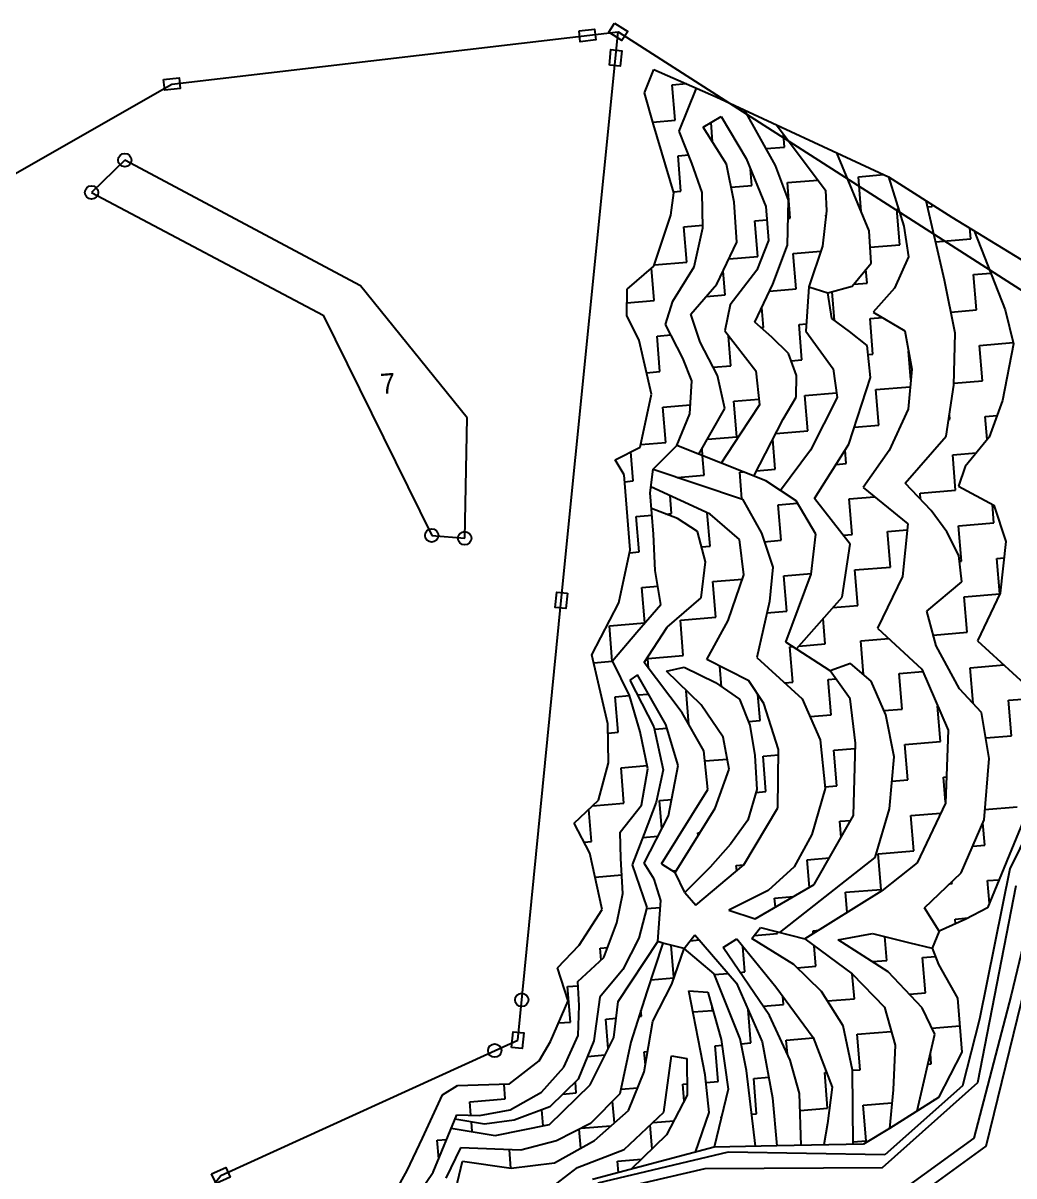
# Model space of a CAD drawing. Header units: metres. Extents: x 307122 to 311809, y 1926082 to 1930533.
# Drawn here: x 310078 to 310529, y 1930008 to 1930533 of the extents above; entities that cross this region are included whole.
import ezdxf

# ---------------------------------------------------------------- set-up
doc = ezdxf.new("R2010")
doc.units = ezdxf.units.M
for name, color, linetype in [('LINE_WATER', 4, 'Continuous'), ('OFF', 1, 'Continuous'), ('POLY_HATCH', 12, 'Continuous'), ('POLY_PARCEL', 6, 'Continuous'), ('POLY_WATER', 4, 'Continuous'), ('TEXT_PARCEL', 7, 'Continuous'), ('V_BOUND_LINE', 7, 'Continuous')]:
    doc.layers.add(name, color=color, linetype=linetype)
doc.styles.add('TEXT_MAP', font='')
doc.styles.get('TEXT_MAP').set_extended_font_data('Kruti Dev 050')

msp = doc.modelspace()

# ---------------------------------------------------------------- linework, layer by layer
for points in [[(310347.37, 1930532.77), (310353.35, 1930528.94), (310350.7, 1930524.8), (310344.72, 1930528.63)], [(310331.23, 1930529.17), (310338.28, 1930530), (310338.85, 1930525.12), (310331.8, 1930524.3)], [(310345.05, 1930513.63), (310345.76, 1930520.69), (310350.64, 1930520.2), (310349.94, 1930513.14)], [(310142.31, 1930507.08), (310149.36, 1930507.9), (310149.93, 1930503.03), (310142.88, 1930502.2)], [(310325.95, 1930273.53), (310325.25, 1930266.47), (310320.36, 1930266.95), (310321.06, 1930274.02)], [(310300.55, 1930066.95), (310301.25, 1930074.01), (310306.13, 1930073.53), (310305.43, 1930066.47)], [(310164.19, 1930009.45), (310170.64, 1930012.39), (310172.68, 1930007.93), (310166.22, 1930004.98)]]:
    msp.add_lwpolyline(points, close=True)
for centre in [(310124.7, 1930470.45), (310109.6, 1930455.74), (310264.24, 1930299.76), (310279.24, 1930298.51), (310305.16, 1930088.56), (310292.88, 1930065.47)]:
    msp.add_circle(centre, 3.04)
at = {"layer": 'LINE_WATER'}
for p, q in [((310542.22, 1930151.48), (310527.63, 1930090.73)), ((310512.49, 1930050.96), (310529.97, 1930140.55)), ((310527.63, 1930090.73), (310510.76, 1930025.71)), ((310469.2, 1930012.38), (310512.49, 1930050.96)), ((310510.76, 1930025.71), (310477.68, 1930001.69)), ((310346.19, 1930001.99), (310388.61, 1930011.9)), ((310388.61, 1930011.9), (310469.2, 1930012.38))]:
    msp.add_line(p, q, dxfattribs=at)
at = {"layer": 'OFF'}
msp.add_line((310349.04, 1930528.78), (310593.32, 1930372.12), dxfattribs=at)
at = {"layer": 'POLY_HATCH'}
for p, q in [((310360.98, 1930500.99), (310365.28, 1930511.68)), ((310365.28, 1930511.68), (310393.62, 1930499.24)), ((310365.12, 1930486.57), (310360.98, 1930500.99)), ((310376.77, 1930483.56), (310384.71, 1930503.15)), ((310393.62, 1930499.24), (310471.94, 1930462.86)), ((310420.54, 1930467.98), (310406.42, 1930493.3)), ((310374.31, 1930455.59), (310365.12, 1930486.57)), ((310387.74, 1930485.38), (310395.8, 1930490.27)), ((310398.28, 1930468.62), (310387.74, 1930485.38)), ((310395.8, 1930490.27), (310407.24, 1930471.12)), ((310420.78, 1930486.63), (310443.32, 1930456.81)), ((310382.57, 1930469.12), (310376.77, 1930483.56)), ((310407.24, 1930471.12), (310416.09, 1930449.29)), ((310463.16, 1930438.35), (310448.5, 1930473.75)), ((310387.23, 1930455.65), (310382.57, 1930469.12)), ((310401.82, 1930451.29), (310398.28, 1930468.62)), ((310426.42, 1930452.25), (310420.54, 1930467.98)), ((310471.94, 1930462.86), (310478.92, 1930440.43)), ((310471.94, 1930462.86), (310500.77, 1930444.56)), ((310372.9, 1930445.36), (310374.31, 1930455.59)), ((310387.47, 1930439.68), (310387.23, 1930455.65)), ((310443.32, 1930456.81), (310443.74, 1930447.33)), ((310402.96, 1930433.06), (310401.82, 1930451.29)), ((310416.09, 1930449.29), (310417.35, 1930433.89)), ((310425.98, 1930431.78), (310426.42, 1930452.25)), ((310497.33, 1930415.8), (310489.1, 1930451.97)), ((310365.3, 1930422.2), (310372.9, 1930445.36)), ((310443.74, 1930447.33), (310441.88, 1930431.32)), ((310500.77, 1930444.56), (310541.2, 1930419.84)), ((310383.6, 1930421.96), (310387.47, 1930439.68)), ((310464.02, 1930423.62), (310463.16, 1930438.35)), ((310478.92, 1930440.43), (310480.95, 1930426.47)), ((310510.95, 1930438.34), (310525, 1930402.3)), ((310393.95, 1930414), (310402.96, 1930433.06)), ((310417.35, 1930433.89), (310412.11, 1930420.42)), ((310419.34, 1930413.96), (310425.98, 1930431.78)), ((310441.88, 1930431.32), (310435.64, 1930412.84)), ((310455.37, 1930413.04), (310464.02, 1930423.62)), ((310480.95, 1930426.47), (310474.61, 1930412.27)), ((310353.1, 1930411.71), (310365.3, 1930422.2)), ((310373.87, 1930406.25), (310383.6, 1930421.96)), ((310412.11, 1930420.42), (310400.01, 1930404.63)), ((310382.03, 1930400.33), (310393.95, 1930414)), ((310411.23, 1930396.74), (310419.34, 1930413.96)), ((310435.64, 1930412.84), (310434.27, 1930392.63)), ((310435.64, 1930412.84), (310444.34, 1930410.02)), ((310444.34, 1930410.02), (310455.37, 1930413.04)), ((310474.61, 1930412.27), (310464.91, 1930401.32)), ((310502.21, 1930391.72), (310497.33, 1930415.8)), ((310352.89, 1930399.83), (310353.1, 1930411.71)), ((310446.15, 1930398.46), (310444.34, 1930410.02)), ((310370.48, 1930395.67), (310373.87, 1930406.25)), ((310400.01, 1930404.63), (310397.45, 1930392.79)), ((310525, 1930402.3), (310528.76, 1930386.84)), ((310358.57, 1930388.44), (310352.89, 1930399.83)), ((310386.24, 1930387.64), (310382.03, 1930400.33)), ((310418.84, 1930389.96), (310411.23, 1930396.74)), ((310454.15, 1930392.49), (310446.15, 1930398.46)), ((310464.91, 1930401.32), (310479.3, 1930392.79)), ((310378.48, 1930380.34), (310370.48, 1930395.67)), ((310397.45, 1930392.79), (310411.64, 1930374.57)), ((310434.27, 1930392.63), (310446.71, 1930375.55)), ((310462.18, 1930386.09), (310454.15, 1930392.49)), ((310479.3, 1930392.79), (310482.49, 1930375.39)), ((310501.66, 1930368.02), (310502.21, 1930391.72)), ((310364.14, 1930363.99), (310358.57, 1930388.44)), ((310394.19, 1930372.43), (310386.24, 1930387.64)), ((310426.5, 1930382.48), (310418.84, 1930389.96)), ((310463.81, 1930371.65), (310462.18, 1930386.09)), ((310528.76, 1930386.84), (310523.81, 1930361.13)), ((310430.13, 1930372.56), (310426.5, 1930382.48)), ((310382.53, 1930370.02), (310378.48, 1930380.34)), ((310446.71, 1930375.55), (310448.66, 1930362.46)), ((310482.49, 1930375.39), (310480.89, 1930357.16)), ((310381.63, 1930355.02), (310382.53, 1930370.02)), ((310397.52, 1930357.55), (310394.19, 1930372.43)), ((310411.64, 1930374.57), (310413.25, 1930359.2)), ((310429.89, 1930362.67), (310430.13, 1930372.56)), ((310453.94, 1930341.27), (310463.81, 1930371.65)), ((310498.16, 1930344.91), (310501.66, 1930368.02)), ((310359, 1930339.84), (310364.14, 1930363.99)), ((310424.01, 1930352.68), (310429.89, 1930362.67)), ((310448.66, 1930362.46), (310436.5, 1930338.51)), ((310523.81, 1930361.13), (310517.71, 1930344.44)), ((310375.7, 1930340.69), (310381.63, 1930355.02)), ((310385.75, 1930336.67), (310397.52, 1930357.55)), ((310413.25, 1930359.2), (310404.48, 1930345.79)), ((310480.89, 1930357.16), (310472.28, 1930338.36)), ((310410.7, 1930326.7), (310424.01, 1930352.68)), ((310404.48, 1930345.79), (310395.81, 1930332.65)), ((310479.58, 1930323.47), (310498.16, 1930344.91)), ((310517.71, 1930344.44), (310506.77, 1930331.1)), ((310347.59, 1930334.16), (310359, 1930339.84)), ((310364.86, 1930329.85), (310375.7, 1930340.69)), ((310416.09, 1930324.54), (310375.7, 1930340.69)), ((310436.5, 1930338.51), (310422.75, 1930320.15)), ((310438.3, 1930316.59), (310453.94, 1930341.27)), ((310351.71, 1930327.38), (310347.59, 1930334.16)), ((310472.28, 1930338.36), (310460.42, 1930321.49)), ((310363.61, 1930319.09), (310364.86, 1930329.85)), ((310364.86, 1930329.85), (310405.49, 1930316.27)), ((310506.77, 1930331.1), (310503.76, 1930322.14)), ((310354.51, 1930293.21), (310351.71, 1930327.38)), ((310429.88, 1930315.45), (310416.09, 1930324.54)), ((310491.38, 1930311.16), (310479.58, 1930323.47)), ((310365.14, 1930300.39), (310363.61, 1930319.09)), ((310390.89, 1930309.43), (310363.94, 1930321.92)), ((310460.42, 1930321.49), (310480.75, 1930305.06)), ((310503.76, 1930322.14), (310519.83, 1930313.49)), ((310405.49, 1930316.27), (310414.17, 1930300.77)), ((310438.88, 1930300.33), (310429.88, 1930315.45)), ((310454.57, 1930295.85), (310438.3, 1930316.59)), ((310519.83, 1930313.49), (310525.34, 1930296.93)), ((310376.06, 1930307.42), (310364.19, 1930311.98)), ((310385.03, 1930301.52), (310376.06, 1930307.42)), ((310404.18, 1930297.84), (310390.89, 1930309.43)), ((310498.41, 1930301.36), (310491.38, 1930311.16)), ((310480.75, 1930305.06), (310478.31, 1930281.02)), ((310365.8, 1930283.75), (310365.14, 1930300.39)), ((310388.74, 1930287.81), (310385.03, 1930301.52)), ((310406.21, 1930281.79), (310404.18, 1930297.84)), ((310414.17, 1930300.77), (310419.31, 1930285.34)), ((310436.84, 1930282.19), (310438.88, 1930300.33)), ((310503.86, 1930290.61), (310498.41, 1930301.36)), ((310525.34, 1930296.93), (310522.7, 1930273.48)), ((310349.37, 1930269.07), (310354.51, 1930293.21)), ((310450.81, 1930271.7), (310454.57, 1930295.85)), ((310386.76, 1930271.42), (310388.74, 1930287.81)), ((310505.25, 1930278.69), (310503.86, 1930290.61)), ((310368.48, 1930268.35), (310365.8, 1930283.75)), ((310399.09, 1930261.12), (310406.21, 1930281.79)), ((310419.31, 1930285.34), (310417.77, 1930269.7)), ((310425.28, 1930251.29), (310436.84, 1930282.19)), ((310478.31, 1930281.02), (310466.98, 1930257.58)), ((310489.33, 1930265.35), (310505.25, 1930278.69)), ((310371.26, 1930257.98), (310386.76, 1930271.42)), ((310430.03, 1930248.18), (310450.81, 1930271.7)), ((310522.7, 1930273.48), (310512.43, 1930251.89)), ((310337.06, 1930245.52), (310349.37, 1930269.07)), ((310357.44, 1930255.72), (310368.48, 1930268.35)), ((310417.77, 1930269.7), (310412.11, 1930244.22)), ((310493.53, 1930249.51), (310489.33, 1930265.35)), ((310389.26, 1930243.4), (310399.09, 1930261.12)), ((310346.42, 1930242.74), (310357.44, 1930255.72)), ((310360.77, 1930242), (310371.26, 1930257.98)), ((310466.98, 1930257.58), (310487.06, 1930238.92)), ((310445.39, 1930238.14), (310425.28, 1930251.29)), ((310504.26, 1930230.06), (310493.53, 1930249.51)), ((310512.43, 1930251.89), (310533.54, 1930232.46)), ((310344.38, 1930214.1), (310337.06, 1930245.52)), ((310412.11, 1930244.22), (310432.68, 1930225.47)), ((310354.11, 1930227.03), (310346.42, 1930242.74)), ((310378.14, 1930219.08), (310360.77, 1930242)), ((310371.05, 1930238.05), (310379.02, 1930239.81)), ((310379.02, 1930239.81), (310393.24, 1930232.86)), ((310408.39, 1930233.69), (310389.26, 1930243.4)), ((310454.61, 1930241.55), (310445.39, 1930238.14)), ((310464.1, 1930233.5), (310454.61, 1930241.55)), ((310487.06, 1930238.92), (310499.05, 1930211.21)), ((310357.83, 1930236.38), (310354.35, 1930233.88)), ((310354.35, 1930233.88), (310365.31, 1930212.66)), ((310370.74, 1930213.85), (310357.83, 1930236.38)), ((310386.7, 1930222.74), (310371.05, 1930238.05)), ((310415.23, 1930223.33), (310408.39, 1930233.69)), ((310454.54, 1930225.5), (310445.39, 1930238.14)), ((310393.24, 1930232.86), (310404.19, 1930225.28)), ((310470.66, 1930218.15), (310464.1, 1930233.5)), ((310514.28, 1930219.26), (310504.26, 1930230.06)), ((310359.03, 1930210.39), (310354.11, 1930227.03)), ((310404.19, 1930225.28), (310408.85, 1930213.49)), ((310421.88, 1930202.38), (310415.23, 1930223.33)), ((310432.68, 1930225.47), (310440.91, 1930206.76)), ((310456.9, 1930205.25), (310454.54, 1930225.5)), ((310388.04, 1930201.82), (310378.14, 1930219.08)), ((310396.75, 1930208.07), (310386.7, 1930222.74)), ((310474.43, 1930199.04), (310470.66, 1930218.15)), ((310517.65, 1930198.37), (310514.28, 1930219.26)), ((310344.65, 1930196.33), (310344.38, 1930214.1)), ((310365.31, 1930212.66), (310369.49, 1930193.1)), ((310376.33, 1930195.14), (310370.74, 1930213.85)), ((310408.85, 1930213.49), (310411.09, 1930199.66)), ((310362.53, 1930193.62), (310359.03, 1930210.39)), ((310399.42, 1930193.54), (310396.75, 1930208.07)), ((310499.05, 1930211.21), (310497.8, 1930178)), ((310421.59, 1930175.92), (310421.88, 1930202.38)), ((310440.91, 1930206.76), (310443.07, 1930184.74)), ((310456.07, 1930172.41), (310456.9, 1930205.25)), ((310389.85, 1930184.27), (310388.04, 1930201.82)), ((310411.09, 1930199.66), (310411.99, 1930184.24)), ((310472.39, 1930175.47), (310474.43, 1930199.04)), ((310515.38, 1930170.38), (310517.65, 1930198.37)), ((310340.11, 1930179.35), (310344.65, 1930196.33)), ((310359.63, 1930177.05), (310362.53, 1930193.62)), ((310369.49, 1930193.1), (310366.27, 1930178.46)), ((310371.94, 1930172.29), (310376.33, 1930195.14)), ((310393.14, 1930175.69), (310399.42, 1930193.54)), ((310368.65, 1930150.45), (310389.85, 1930184.27)), ((310411.99, 1930184.24), (310407.97, 1930170.27)), ((310443.07, 1930184.74), (310437.04, 1930163.8)), ((310329.09, 1930168.96), (310340.11, 1930179.35)), ((310349.97, 1930164.89), (310359.63, 1930177.05)), ((310366.27, 1930178.46), (310360.82, 1930164)), ((310406.09, 1930149.99), (310421.59, 1930175.92)), ((310497.8, 1930178), (310485.01, 1930150.9)), ((310360.8, 1930150.73), (310371.94, 1930172.29)), ((310374.87, 1930146.53), (310393.14, 1930175.69)), ((310438.2, 1930140.99), (310456.07, 1930172.41)), ((310465.82, 1930153.3), (310472.39, 1930175.47)), ((310534.17, 1930172.43), (310516.94, 1930130.43)), ((310336.15, 1930155.3), (310329.09, 1930168.96)), ((310407.97, 1930170.27), (310400.02, 1930159.29)), ((310504.91, 1930146.29), (310515.38, 1930170.38)), ((310350.24, 1930152.84), (310349.97, 1930164.89)), ((310360.82, 1930164), (310355.34, 1930149.91)), ((310437.04, 1930163.8), (310429.08, 1930149.05)), ((310341.81, 1930129.67), (310336.15, 1930155.3)), ((310400.02, 1930159.29), (310390.9, 1930148.95)), ((310351.19, 1930136.93), (310350.24, 1930152.84)), ((310355.34, 1930149.91), (310362.09, 1930130.56)), ((310365.46, 1930143.37), (310360.8, 1930150.73)), ((310368.65, 1930150.45), (310374.87, 1930146.53)), ((310384.33, 1930131.64), (310406.09, 1930149.99)), ((310422.5, 1930119.23), (310465.82, 1930153.3)), ((310485.01, 1930150.9), (310468.84, 1930138.1)), ((310379.31, 1930137.31), (310374.87, 1930146.53)), ((310390.9, 1930148.95), (310379.31, 1930137.31)), ((310429.08, 1930149.05), (310417.28, 1930138.22)), ((310488.36, 1930130.41), (310504.91, 1930146.29)), ((310368.47, 1930133.67), (310365.46, 1930143.37)), ((310411.28, 1930125.39), (310438.2, 1930140.99)), ((310348.38, 1930123.56), (310351.19, 1930136.93)), ((310379.31, 1930137.31), (310384.33, 1930131.64)), ((310417.28, 1930138.22), (310399.32, 1930129.34)), ((310468.84, 1930138.1), (310433.93, 1930116.28)), ((310331.28, 1930113.39), (310341.81, 1930129.67)), ((310362.09, 1930130.56), (310358.44, 1930116.62)), ((310367.04, 1930115.12), (310368.47, 1930133.67)), ((310399.32, 1930129.34), (310411.28, 1930125.39)), ((310494.91, 1930119.77), (310488.36, 1930130.41)), ((310516.94, 1930130.43), (310507.03, 1930125.19)), ((310342.57, 1930107.81), (310348.38, 1930123.56)), ((310507.03, 1930125.19), (310494.91, 1930119.77)), ((310409.8, 1930116.45), (310413.69, 1930121.51)), ((310413.69, 1930121.51), (310433.93, 1930116.28)), ((310449.04, 1930115.8), (310464.72, 1930118.81)), ((310464.72, 1930118.81), (310481.57, 1930114.56)), ((310494.91, 1930119.77), (310491.85, 1930112.14)), ((310321.44, 1930103.09), (310331.28, 1930113.39)), ((310349, 1930087.83), (310367.04, 1930115.12)), ((310358.44, 1930116.62), (310351.12, 1930102.38)), ((310369.34, 1930114.36), (310362.05, 1930092.28)), ((310369.34, 1930114.36), (310367.04, 1930115.12)), ((310379.05, 1930111.85), (310369.34, 1930114.36)), ((310379.05, 1930111.85), (310383.83, 1930118.2)), ((310383.83, 1930118.2), (310402.86, 1930096.09)), ((310396.79, 1930112.37), (310402.93, 1930116.32)), ((310402.93, 1930116.32), (310420.64, 1930094.53)), ((310428.85, 1930104.68), (310409.8, 1930116.45)), ((310433.93, 1930116.28), (310455.47, 1930100.4)), ((310471.75, 1930101.31), (310449.04, 1930115.8)), ((310481.57, 1930114.56), (310491.85, 1930112.14)), ((310330.67, 1930096.89), (310342.57, 1930107.81)), ((310373.35, 1930095.68), (310379.05, 1930111.85)), ((310392.61, 1930100.41), (310379.05, 1930111.85)), ((310417.85, 1930081.39), (310396.79, 1930112.37)), ((310491.85, 1930112.14), (310494.6, 1930104.61)), ((310326.23, 1930088.07), (310321.44, 1930103.09)), ((310441.49, 1930092.37), (310428.85, 1930104.68)), ((310494.6, 1930104.61), (310503.26, 1930089.3)), ((310351.12, 1930102.38), (310340.73, 1930089.74)), ((310404.5, 1930070.83), (310392.61, 1930100.41)), ((310455.47, 1930100.4), (310470.06, 1930085.24)), ((310487.3, 1930084.94), (310471.75, 1930101.31)), ((310331.22, 1930085.92), (310330.67, 1930096.89)), ((310362.05, 1930092.28), (310354.84, 1930069.37)), ((310364.81, 1930078.86), (310373.35, 1930095.68)), ((310388.63, 1930054.46), (310381.19, 1930092.59)), ((310381.19, 1930092.59), (310389.85, 1930092.01)), ((310402.86, 1930096.09), (310414.52, 1930069.5)), ((310420.64, 1930094.53), (310437.61, 1930071.39)), ((310451.37, 1930076.82), (310441.49, 1930092.37)), ((310318.25, 1930069.62), (310326.23, 1930088.07)), ((310340.73, 1930089.74), (310337.93, 1930069.97)), ((310347.02, 1930071.45), (310349, 1930087.83)), ((310389.85, 1930092.01), (310395.92, 1930070.55)), ((310503.26, 1930089.3), (310505.27, 1930064.81)), ((310330.91, 1930072.4), (310331.22, 1930085.92)), ((310470.06, 1930085.24), (310474.92, 1930068)), ((310493.03, 1930072.92), (310487.3, 1930084.94)), ((310360.91, 1930055.82), (310364.81, 1930078.86)), ((310427.26, 1930061.07), (310417.85, 1930081.39)), ((310455.62, 1930056.51), (310451.37, 1930076.82)), ((310324.27, 1930058), (310330.91, 1930072.4)), ((310336.25, 1930049.92), (310347.02, 1930071.45)), ((310437.61, 1930071.39), (310446.35, 1930048.87)), ((310485, 1930038.11), (310493.03, 1930072.92)), ((310313.03, 1930060.89), (310318.25, 1930069.62)), ((310337.93, 1930069.97), (310330.88, 1930052.43)), ((310354.84, 1930069.37), (310349.74, 1930045.81)), ((310395.92, 1930070.55), (310399.06, 1930048)), ((310407.41, 1930056.43), (310404.5, 1930070.83)), ((310414.52, 1930069.5), (310419.19, 1930044.06)), ((310474.92, 1930068), (310474, 1930047.69)), ((310299.65, 1930050.3), (310313.03, 1930060.89)), ((310369.79, 1930037.42), (310373.28, 1930063.1)), ((310373.28, 1930063.1), (310380.26, 1930061.95)), ((310380.26, 1930061.95), (310380.35, 1930045.17)), ((310431.52, 1930045.93), (310427.26, 1930061.07)), ((310505.27, 1930064.81), (310494.62, 1930044.22)), ((310314.2, 1930046.52), (310324.27, 1930058)), ((310353.67, 1930038.28), (310360.91, 1930055.82)), ((310411.51, 1930021.96), (310407.41, 1930056.43)), ((310455.79, 1930022.85), (310455.62, 1930056.51)), ((310275.97, 1930049.55), (310299.65, 1930050.3)), ((310330.88, 1930052.43), (310317.89, 1930039.94)), ((310390.46, 1930037.4), (310388.63, 1930054.46)), ((310260.12, 1930025.71), (310269.19, 1930045.43)), ((310269.19, 1930045.43), (310275.97, 1930049.55)), ((310299.92, 1930038.6), (310314.2, 1930046.52)), ((310317.82, 1930031.82), (310336.25, 1930049.92)), ((310349.74, 1930045.81), (310336.38, 1930032.32)), ((310380.35, 1930045.17), (310371.06, 1930027.2)), ((310399.06, 1930048), (310392.61, 1930021.52)), ((310432.16, 1930022.39), (310431.52, 1930045.93)), ((310446.35, 1930048.87), (310444.26, 1930032.34)), ((310474, 1930047.69), (310472.35, 1930030.07)), ((310317.89, 1930039.94), (310301.8, 1930033.83)), ((310419.19, 1930044.06), (310421.19, 1930022.18)), ((310494.62, 1930044.22), (310472.35, 1930030.07)), ((310264.95, 1930010.16), (310275.6, 1930036.25)), ((310288.31, 1930031.98), (310274.83, 1930034.36)), ((310275.6, 1930036.25), (310285.92, 1930036.03)), ((310285.92, 1930036.03), (310299.92, 1930038.6)), ((310338.25, 1930024.62), (310353.67, 1930038.28)), ((310351.8, 1930020.45), (310369.79, 1930037.42)), ((310384.18, 1930019.3), (310390.46, 1930037.4)), ((310273.16, 1930030.28), (310293.15, 1930026.85)), ((310301.8, 1930033.83), (310288.31, 1930031.98)), ((310293.15, 1930026.85), (310317.82, 1930031.82)), ((310336.38, 1930032.32), (310320.91, 1930024.44)), ((310444.26, 1930032.34), (310442.49, 1930022.59)), ((310472.35, 1930030.07), (310460.6, 1930022.94)), ((310253.03, 1930010.89), (310260.12, 1930025.71)), ((310320.91, 1930024.44), (310304.72, 1930020.21)), ((310320.07, 1930014.45), (310338.25, 1930024.62)), ((310371.06, 1930027.2), (310354.98, 1930011.59)), ((310277.35, 1930021.28), (310270.62, 1930007.5)), ((310304.72, 1930020.21), (310277.35, 1930021.28)), ((310330.52, 1930012.25), (310351.8, 1930020.45)), ((310392.61, 1930021.52), (310337.31, 1930006.93)), ((310421.19, 1930022.18), (310392.61, 1930021.52)), ((310460.6, 1930022.94), (310421.19, 1930022.18)), ((310273.03, 1929993.23), (310278.26, 1930015.15)), ((310278.26, 1930015.15), (310300.43, 1930012.01)), ((310300.43, 1930012.01), (310320.07, 1930014.45)), ((310246.82, 1929999.71), (310253.03, 1930010.89)), ((310252.57, 1929992.09), (310264.95, 1930010.16)), ((310316.75, 1930001.65), (310330.52, 1930012.25))]:
    msp.add_line(p, q, dxfattribs=at)
at = {"layer": 'POLY_HATCH', "linetype": 'Continuous'}
for p, q in [((310373.58, 1930504.68), (310380.02, 1930505.21)), ((310373.58, 1930504.68), (310380.02, 1930505.21)), ((310374.9, 1930488.55), (310373.58, 1930504.68)), ((310374.9, 1930488.55), (310373.58, 1930504.68)), ((310407.11, 1930492.06), (310407.03, 1930493.01)), ((310364.79, 1930487.72), (310374.9, 1930488.55)), ((310364.79, 1930487.72), (310374.9, 1930488.55)), ((310391.96, 1930478.68), (310391.24, 1930487.5)), ((310395.79, 1930490.26), (310395.81, 1930490.26)), ((310424.64, 1930476.38), (310424.17, 1930482.15)), ((310416.24, 1930475.69), (310424.64, 1930476.38)), ((310376.23, 1930472.41), (310381.09, 1930472.81)), ((310376.23, 1930472.41), (310381.09, 1930472.81)), ((310377.55, 1930456.27), (310376.23, 1930472.41)), ((310377.55, 1930456.27), (310376.23, 1930472.41)), ((310409.83, 1930458.92), (310409.23, 1930466.22)), ((310425.96, 1930460.24), (310439.86, 1930461.38)), ((310427.29, 1930444.1), (310425.96, 1930460.24)), ((310458.24, 1930462.89), (310469.84, 1930463.84)), ((310459.53, 1930447.11), (310458.24, 1930462.89)), ((310374.19, 1930455.99), (310377.55, 1930456.27)), ((310374.19, 1930455.99), (310377.55, 1930456.27)), ((310400.42, 1930458.15), (310409.83, 1930458.92)), ((310489.72, 1930449.23), (310491.84, 1930449.4)), ((310491.84, 1930449.4), (310491.77, 1930450.28)), ((310426.24, 1930444.02), (310427.29, 1930444.1)), ((310443.43, 1930445.43), (310443.52, 1930445.44)), ((310443.47, 1930444.94), (310443.43, 1930445.43)), ((310475.7, 1930448.07), (310476.52, 1930448.14)), ((310477.03, 1930431.94), (310475.7, 1930448.07)), ((310378.87, 1930440.13), (310387.46, 1930440.84)), ((310378.87, 1930440.13), (310387.46, 1930440.84)), ((310380.2, 1930423.99), (310378.87, 1930440.13)), ((310380.2, 1930423.99), (310378.87, 1930440.13)), ((310411.15, 1930442.78), (310416.58, 1930443.23)), ((310412.47, 1930426.64), (310411.15, 1930442.78)), ((310509.3, 1930434.58), (310508.89, 1930439.6)), ((310493.35, 1930433.28), (310509.3, 1930434.58)), ((310428.61, 1930427.97), (310441.1, 1930428.99)), ((310429.94, 1930411.83), (310428.61, 1930427.97)), ((310463.6, 1930430.84), (310477.03, 1930431.94)), ((310365.49, 1930422.79), (310380.2, 1930423.99)), ((310365.49, 1930422.79), (310380.2, 1930423.99)), ((310399.42, 1930425.57), (310412.47, 1930426.64)), ((310365.38, 1930406.53), (310364.18, 1930421.24)), ((310365.38, 1930406.53), (310364.18, 1930421.24)), ((310397.66, 1930409.18), (310396.77, 1930419.97)), ((310462.21, 1930414.48), (310461.69, 1930420.78)), ((310510.62, 1930418.45), (310518.45, 1930419.09)), ((310511.95, 1930402.31), (310510.62, 1930418.45)), ((310456.13, 1930413.98), (310462.21, 1930414.48)), ((310389.14, 1930408.48), (310397.66, 1930409.18)), ((310417.86, 1930410.84), (310429.94, 1930411.83)), ((310447.35, 1930397.56), (310446.29, 1930410.56)), ((310352.99, 1930405.52), (310365.38, 1930406.53)), ((310352.99, 1930405.52), (310365.38, 1930406.53)), ((310415.12, 1930394.37), (310414.38, 1930403.43)), ((310500.26, 1930401.35), (310511.95, 1930402.31)), ((310382.18, 1930399.89), (310382.13, 1930400.45)), ((310463.53, 1930398.34), (310469.16, 1930398.8)), ((310464.86, 1930382.2), (310463.53, 1930398.34)), ((310366.71, 1930390.4), (310372.96, 1930390.91)), ((310366.71, 1930390.4), (310372.96, 1930390.91)), ((310413.99, 1930394.27), (310415.12, 1930394.37)), ((310431.26, 1930395.69), (310434.49, 1930395.96)), ((310432.58, 1930379.55), (310431.26, 1930395.69)), ((310368.03, 1930374.26), (310366.71, 1930390.4)), ((310368.03, 1930374.26), (310366.71, 1930390.4)), ((310400.31, 1930376.91), (310399.19, 1930390.56)), ((310513.27, 1930386.17), (310528.62, 1930387.43)), ((310514.6, 1930370.03), (310513.27, 1930386.17)), ((310462.64, 1930382.02), (310464.86, 1930382.2)), ((310481, 1930383.52), (310481, 1930383.52)), ((310482.06, 1930370.52), (310481, 1930383.52)), ((310392.2, 1930376.24), (310400.31, 1930376.91)), ((310427.72, 1930379.15), (310432.58, 1930379.55)), ((310361.91, 1930373.76), (310368.03, 1930374.26)), ((310361.91, 1930373.76), (310368.03, 1930374.26)), ((310501.68, 1930368.97), (310514.6, 1930370.03)), ((310466.18, 1930366.06), (310481.79, 1930367.34)), ((310467.51, 1930349.92), (310466.18, 1930366.06)), ((310401.63, 1930360.77), (310412.99, 1930361.7)), ((310402.95, 1930344.63), (310401.63, 1930360.77)), ((310433.91, 1930363.41), (310448.35, 1930364.6)), ((310435.23, 1930347.28), (310433.91, 1930363.41)), ((310369.36, 1930358.12), (310381.87, 1930359.15)), ((310369.36, 1930358.12), (310381.87, 1930359.15)), ((310370.68, 1930341.98), (310369.36, 1930358.12)), ((310370.68, 1930341.98), (310369.36, 1930358.12)), ((310499.78, 1930352.57), (310499.62, 1930354.55)), ((310515.92, 1930353.9), (310521.33, 1930354.34)), ((310456.45, 1930349.02), (310467.51, 1930349.92)), ((310499.31, 1930352.53), (310499.78, 1930352.57)), ((310516.79, 1930343.32), (310515.92, 1930353.9)), ((310389.62, 1930343.54), (310402.95, 1930344.63)), ((310420.63, 1930346.08), (310435.23, 1930347.28)), ((310359.25, 1930341.04), (310370.68, 1930341.98)), ((310359.25, 1930341.04), (310370.68, 1930341.98)), ((310387.42, 1930336), (310387.16, 1930339.16)), ((310420.42, 1930329.82), (310419.3, 1930343.48)), ((310452.69, 1930332.46), (310452.2, 1930338.52)), ((310355.87, 1930324.52), (310354.78, 1930337.74)), ((310355.87, 1930324.52), (310354.78, 1930337.74)), ((310388.14, 1930327.17), (310387.42, 1930336)), ((310468.83, 1930333.79), (310469.08, 1930333.81)), ((310468.85, 1930333.49), (310468.83, 1930333.79)), ((310501.11, 1930336.43), (310511.87, 1930337.32)), ((310502.43, 1930320.3), (310501.11, 1930336.43)), ((310404.28, 1930328.49), (310405.88, 1930328.62)), ((310405.28, 1930316.34), (310404.28, 1930328.49)), ((310411.94, 1930329.12), (310420.42, 1930329.82)), ((310448.12, 1930332.09), (310452.69, 1930332.46)), ((310351.97, 1930324.2), (310355.87, 1930324.52)), ((310351.97, 1930324.2), (310355.87, 1930324.52)), ((310375.89, 1930326.16), (310388.14, 1930327.17)), ((310373.33, 1930309.71), (310372.66, 1930317.88)), ((310373.33, 1930309.71), (310372.66, 1930317.88)), ((310486.29, 1930318.97), (310502.43, 1930320.3)), ((310486.52, 1930316.24), (310486.29, 1930318.97)), ((310421.74, 1930313.68), (310430.51, 1930314.4)), ((310423.06, 1930297.54), (310421.74, 1930313.68)), ((310454.02, 1930316.33), (310465.63, 1930317.28)), ((310455.34, 1930300.19), (310454.02, 1930316.33)), ((310519.89, 1930305.48), (310519.21, 1930313.83)), ((310357.19, 1930308.38), (310364.44, 1930308.98)), ((310357.19, 1930308.38), (310364.44, 1930308.98)), ((310358.51, 1930292.25), (310357.19, 1930308.38)), ((310358.51, 1930292.25), (310357.19, 1930308.38)), ((310370.68, 1930309.49), (310373.33, 1930309.71)), ((310370.68, 1930309.49), (310373.33, 1930309.71)), ((310390.79, 1930294.89), (310389.54, 1930310.06)), ((310390.79, 1930294.89), (310389.54, 1930310.06)), ((310471.48, 1930301.51), (310480.47, 1930302.25)), ((310503.75, 1930304.16), (310519.89, 1930305.48)), ((310505.08, 1930288.02), (310503.75, 1930304.16)), ((310415.45, 1930296.92), (310423.06, 1930297.54)), ((310451.42, 1930299.87), (310455.34, 1930300.19)), ((310472.8, 1930285.37), (310471.48, 1930301.51)), ((310354.23, 1930291.89), (310358.51, 1930292.25)), ((310354.23, 1930291.89), (310358.51, 1930292.25)), ((310386.91, 1930294.57), (310390.79, 1930294.89)), ((310386.91, 1930294.57), (310390.79, 1930294.89)), ((310504.17, 1930287.95), (310505.08, 1930288.02)), ((310521.21, 1930289.34), (310524.52, 1930289.62)), ((310522.54, 1930273.21), (310521.21, 1930289.34)), ((310424.39, 1930281.4), (310436.87, 1930282.43)), ((310425.71, 1930265.26), (310424.39, 1930281.4)), ((310456.66, 1930284.05), (310472.8, 1930285.37)), ((310457.99, 1930267.91), (310456.66, 1930284.05)), ((310359.84, 1930276.11), (310367.03, 1930276.7)), ((310359.84, 1930276.11), (310367.03, 1930276.7)), ((310361.16, 1930259.97), (310359.84, 1930276.11)), ((310361.16, 1930259.97), (310359.84, 1930276.11)), ((310392.11, 1930278.75), (310405.54, 1930279.86)), ((310392.11, 1930278.75), (310405.54, 1930279.86)), ((310393.44, 1930262.62), (310392.11, 1930278.75)), ((310393.44, 1930262.62), (310392.11, 1930278.75)), ((310506.4, 1930271.88), (310522.54, 1930273.21)), ((310507.72, 1930255.75), (310506.4, 1930271.88)), ((310416.62, 1930264.52), (310425.71, 1930265.26)), ((310446.64, 1930266.98), (310457.99, 1930267.91)), ((310345.02, 1930258.65), (310361.16, 1930259.97)), ((310345.02, 1930258.65), (310361.16, 1930259.97)), ((310377.3, 1930261.29), (310393.44, 1930262.62)), ((310377.3, 1930261.29), (310393.44, 1930262.62)), ((310378.62, 1930245.16), (310377.3, 1930261.29)), ((310378.62, 1930245.16), (310377.3, 1930261.29)), ((310443.17, 1930250.45), (310442.23, 1930261.99)), ((310346.35, 1930242.51), (310345.02, 1930258.65)), ((310346.35, 1930242.51), (310345.02, 1930258.65)), ((310492.21, 1930254.47), (310507.72, 1930255.75)), ((310431.16, 1930249.47), (310443.17, 1930250.45)), ((310459.31, 1930251.77), (310472.1, 1930252.82)), ((310460.56, 1930236.5), (310459.31, 1930251.77)), ((310362.48, 1930243.83), (310378.62, 1930245.16)), ((310362.48, 1930243.83), (310378.62, 1930245.16)), ((310427.04, 1930249.13), (310428.41, 1930249.24)), ((310428.36, 1930232.99), (310427.04, 1930249.13)), ((310337.92, 1930241.82), (310346.35, 1930242.51)), ((310337.92, 1930241.82), (310346.35, 1930242.51)), ((310362.86, 1930239.24), (310362.48, 1930243.83)), ((310362.86, 1930239.24), (310362.48, 1930243.83)), ((310396.04, 1930230.93), (310395.26, 1930240.36)), ((310396.04, 1930230.93), (310395.26, 1930240.36)), ((310509.05, 1930239.61), (310524.4, 1930240.87)), ((310510.37, 1930223.47), (310509.05, 1930239.61)), ((310444.5, 1930234.31), (310447.95, 1930234.6)), ((310445.82, 1930218.18), (310444.5, 1930234.31)), ((310476.77, 1930236.96), (310487.53, 1930237.84)), ((310478.1, 1930220.82), (310476.77, 1930236.96)), ((310379.95, 1930229.02), (310380.25, 1930229.04)), ((310379.95, 1930229.02), (310380.25, 1930229.04)), ((310381.2, 1930213.75), (310379.95, 1930229.02)), ((310381.2, 1930213.75), (310379.95, 1930229.02)), ((310424.75, 1930232.69), (310428.36, 1930232.99)), ((310347.67, 1930226.37), (310354.15, 1930226.9)), ((310347.67, 1930226.37), (310354.15, 1930226.9)), ((310348.99, 1930210.23), (310347.67, 1930226.37)), ((310348.99, 1930210.23), (310347.67, 1930226.37)), ((310357.8, 1930227.2), (310362.85, 1930227.62)), ((310413.54, 1930215.53), (310412.57, 1930227.35)), ((310413.54, 1930215.53), (310412.57, 1930227.35)), ((310510.37, 1930223.47), (310510.37, 1930223.47)), ((310526.51, 1930224.79), (310536.91, 1930225.65)), ((310527.83, 1930208.66), (310526.51, 1930224.79)), ((310436.24, 1930217.39), (310445.82, 1930218.18)), ((310469.81, 1930220.14), (310478.1, 1930220.82)), ((310494.23, 1930222.15), (310494.31, 1930222.15)), ((310495.56, 1930206.01), (310494.23, 1930222.15)), ((310408.22, 1930215.09), (310413.54, 1930215.53)), ((310408.22, 1930215.09), (310413.54, 1930215.53)), ((310344.45, 1930209.86), (310348.99, 1930210.23)), ((310344.45, 1930209.86), (310348.99, 1930210.23)), ((310365.54, 1930211.59), (310371.28, 1930212.06)), ((310516.15, 1930207.7), (310527.83, 1930208.66)), ((310447.14, 1930202.04), (310456.84, 1930202.83)), ((310479.42, 1930204.68), (310495.56, 1930206.01)), ((310480.74, 1930188.55), (310479.42, 1930204.68)), ((310388.52, 1930197.23), (310398.59, 1930198.05)), ((310388.52, 1930197.23), (310398.59, 1930198.05)), ((310414.87, 1930199.39), (310421.86, 1930199.96)), ((310414.87, 1930199.39), (310421.86, 1930199.96)), ((310416.19, 1930183.25), (310414.87, 1930199.39)), ((310416.19, 1930183.25), (310414.87, 1930199.39)), ((310448.47, 1930185.9), (310447.14, 1930202.04)), ((310350.32, 1930194.09), (310362.23, 1930195.07)), ((310350.32, 1930194.09), (310362.23, 1930195.07)), ((310351.64, 1930177.96), (310350.32, 1930194.09)), ((310351.64, 1930177.96), (310350.32, 1930194.09)), ((310473.47, 1930187.95), (310480.74, 1930188.55)), ((310496.88, 1930189.87), (310498.25, 1930189.98)), ((310497.82, 1930178.47), (310496.88, 1930189.87)), ((310411.59, 1930182.87), (310416.19, 1930183.25)), ((310411.59, 1930182.87), (310416.19, 1930183.25)), ((310443, 1930185.45), (310448.47, 1930185.9)), ((310337.39, 1930176.79), (310351.64, 1930177.96)), ((310337.39, 1930176.79), (310351.64, 1930177.96)), ((310367.78, 1930179.28), (310373.37, 1930179.74)), ((310368.84, 1930166.3), (310367.78, 1930179.28)), ((310515.77, 1930175.17), (310530.48, 1930176.38)), ((310336.83, 1930160.5), (310335.63, 1930175.12)), ((310336.83, 1930160.5), (310335.63, 1930175.12)), ((310482.07, 1930172.41), (310495.69, 1930173.53)), ((310483.39, 1930156.27), (310482.07, 1930172.41)), ((310449.79, 1930169.76), (310454.8, 1930170.17)), ((310450.39, 1930162.43), (310449.79, 1930169.76)), ((310515.67, 1930158.92), (310514.83, 1930169.11)), ((310333.6, 1930160.23), (310336.83, 1930160.5)), ((310333.6, 1930160.23), (310336.83, 1930160.5)), ((310360.2, 1930162.41), (310367.13, 1930162.98)), ((310385.24, 1930164.47), (310386.15, 1930164.54)), ((310385.24, 1930164.47), (310386.15, 1930164.54)), ((310385.34, 1930163.25), (310385.24, 1930164.47)), ((310385.34, 1930163.25), (310385.24, 1930164.47)), ((310467.25, 1930154.95), (310483.39, 1930156.27)), ((310468.58, 1930138.81), (310467.25, 1930154.95)), ((310510.2, 1930158.47), (310515.67, 1930158.92)), ((310402.7, 1930149.65), (310406.02, 1930149.92)), ((310402.7, 1930149.65), (310406.02, 1930149.92)), ((310434.98, 1930152.3), (310445.11, 1930153.13)), ((310436.01, 1930139.72), (310434.98, 1930152.3)), ((310338.56, 1930144.39), (310350.69, 1930145.39)), ((310338.56, 1930144.39), (310350.69, 1930145.39)), ((310373.69, 1930147.27), (310375.42, 1930147.42)), ((310373.69, 1930147.27), (310375.42, 1930147.42)), ((310402.9, 1930147.29), (310402.7, 1930149.65)), ((310402.9, 1930147.29), (310402.7, 1930149.65)), ((310499.78, 1930141.37), (310500.85, 1930141.46)), ((310500.85, 1930141.46), (310500.78, 1930142.33)), ((310516.99, 1930142.78), (310522.18, 1930143.21)), ((310517.83, 1930132.6), (310516.99, 1930142.78)), ((310420.16, 1930134.84), (310428.81, 1930135.55)), ((310420.5, 1930130.73), (310420.16, 1930134.84)), ((310452.44, 1930137.49), (310468.58, 1930138.81)), ((310453.19, 1930128.32), (310452.44, 1930137.49)), ((310361.96, 1930130.06), (310368.23, 1930130.58)), ((310502.18, 1930125.32), (310508.21, 1930125.81)), ((310502.36, 1930123.1), (310502.18, 1930125.32)), ((310410.86, 1930117.83), (310421.49, 1930118.7)), ((310421.49, 1930118.7), (310421.42, 1930119.51)), ((310437.62, 1930120.02), (310440.26, 1930120.24)), ((310437.74, 1930118.66), (310437.62, 1930120.02)), ((310356.78, 1930113.39), (310356.94, 1930113.41)), ((310356.94, 1930113.41), (310356.92, 1930113.66)), ((310374.39, 1930098.65), (310373.19, 1930113.37)), ((310381.75, 1930115.44), (310385.91, 1930115.78)), ((310438.95, 1930103.89), (310438.19, 1930113.14)), ((310471.22, 1930106.53), (310470.33, 1930117.39)), ((310340.8, 1930112.08), (310344.25, 1930112.37)), ((310340.8, 1930112.08), (310344.25, 1930112.37)), ((310341.25, 1930106.6), (310340.8, 1930112.08)), ((310341.25, 1930106.6), (310340.8, 1930112.08)), ((310406.67, 1930101.24), (310405.72, 1930112.89)), ((310487.36, 1930107.86), (310493.24, 1930108.34)), ((310488.69, 1930091.72), (310487.36, 1930107.86)), ((310430.38, 1930103.18), (310438.95, 1930103.89)), ((310464.43, 1930105.98), (310471.22, 1930106.53)), ((310363.85, 1930097.73), (310374.37, 1930098.59)), ((310392.73, 1930100.1), (310398.97, 1930100.61)), ((310404.48, 1930101.06), (310406.67, 1930101.24)), ((310456.41, 1930089.07), (310455.48, 1930100.39)), ((310325.98, 1930094.62), (310330.77, 1930095.01)), ((310325.98, 1930094.62), (310330.77, 1930095.01)), ((310327.31, 1930078.48), (310325.98, 1930094.62)), ((310327.31, 1930078.48), (310325.98, 1930094.62)), ((310424.13, 1930086.43), (310423.83, 1930090.19)), ((310444.22, 1930088.07), (310456.41, 1930089.07)), ((310481.43, 1930091.12), (310488.69, 1930091.72)), ((310359.58, 1930081.13), (310359.37, 1930083.75)), ((310383.05, 1930083.06), (310391.86, 1930083.78)), ((310391.86, 1930083.78), (310391.73, 1930085.36)), ((310409.32, 1930068.96), (310408.07, 1930084.21)), ((310414.94, 1930085.67), (310424.13, 1930086.43)), ((310321.89, 1930078.04), (310327.31, 1930078.48)), ((310321.89, 1930078.04), (310327.31, 1930078.48)), ((310343.45, 1930079.81), (310348.08, 1930080.19)), ((310344.54, 1930066.49), (310343.45, 1930079.81)), ((310358.52, 1930081.04), (310359.58, 1930081.13)), ((310491.69, 1930075.72), (310504.29, 1930076.75)), ((310425.46, 1930070.29), (310437.65, 1930071.29)), ((310457.73, 1930072.94), (310473.17, 1930074.2)), ((310459.06, 1930056.8), (310457.73, 1930072.94)), ((310393.18, 1930067.64), (310396.29, 1930067.89)), ((310394.51, 1930051.5), (310393.18, 1930067.64)), ((310404.95, 1930068.61), (310409.32, 1930068.96)), ((310425.99, 1930063.82), (310425.46, 1930070.29)), ((310335.08, 1930062.87), (310343.06, 1930063.53)), ((310360.91, 1930064.99), (310362.48, 1930065.12)), ((310361.42, 1930058.8), (310360.91, 1930064.99)), ((310491.33, 1930059.44), (310490.96, 1930063.97)), ((310442.92, 1930055.47), (310443.76, 1930055.54)), ((310444.24, 1930039.34), (310442.92, 1930055.47)), ((310455.62, 1930056.52), (310459.06, 1930056.8)), ((310489.89, 1930059.33), (310491.33, 1930059.44)), ((310297.68, 1930043.56), (310297.13, 1930050.22)), ((310297.68, 1930043.56), (310297.13, 1930050.22)), ((310329.96, 1930046.21), (310329.55, 1930051.15)), ((310378.37, 1930050.18), (310380.32, 1930050.34)), ((310378.99, 1930042.56), (310378.37, 1930050.18)), ((310388.99, 1930051.05), (310394.51, 1930051.5)), ((310410.64, 1930052.83), (310417.47, 1930053.39)), ((310411.97, 1930036.69), (310410.64, 1930052.83)), ((310323.89, 1930045.71), (310329.96, 1930046.21)), ((310350.19, 1930047.87), (310357.89, 1930048.5)), ((310281.54, 1930042.24), (310297.68, 1930043.56)), ((310281.54, 1930042.24), (310297.68, 1930043.56)), ((310282.04, 1930036.11), (310281.54, 1930042.24)), ((310282.04, 1930036.11), (310281.54, 1930042.24)), ((310347.31, 1930032.65), (310346.5, 1930042.54)), ((310460.38, 1930040.66), (310473.44, 1930041.73)), ((310461.71, 1930024.52), (310460.38, 1930040.66)), ((310492.66, 1930043.31), (310493.26, 1930043.36)), ((310492.68, 1930042.99), (310492.66, 1930043.31)), ((310314.94, 1930031.24), (310314.33, 1930038.59)), ((310395.83, 1930035.36), (310395.99, 1930035.38)), ((310395.87, 1930034.9), (310395.83, 1930035.36)), ((310409.78, 1930036.51), (310411.97, 1930036.69)), ((310431.73, 1930038.31), (310444.24, 1930039.34)), ((310282.66, 1930028.65), (310282.3, 1930033.04)), ((310332.01, 1930021.13), (310331.31, 1930029.73)), ((310332.1, 1930030.14), (310345.74, 1930031.26)), ((310364.53, 1930020.86), (310363.64, 1930031.62)), ((310364.92, 1930032.83), (310374.37, 1930033.6)), ((310266.73, 1930024.77), (310271.06, 1930025.13)), ((310266.73, 1930024.77), (310271.06, 1930025.13)), ((310267.43, 1930016.23), (310266.73, 1930024.77)), ((310267.43, 1930016.23), (310266.73, 1930024.77)), ((310455.79, 1930024.04), (310461.71, 1930024.52)), ((310300.27, 1930012.03), (310299.58, 1930020.41)), ((310348.74, 1930015.26), (310359.67, 1930016.15)), ((310349.17, 1930010.06), (310348.74, 1930015.26))]:
    msp.add_line(p, q, dxfattribs=at)
at = {"layer": 'POLY_PARCEL'}
for p, q in [((310323.15, 1930270.24), (310349.04, 1930528.78)), ((310124.7, 1930470.45), (310109.6, 1930455.74)), ((310231.88, 1930413.33), (310124.7, 1930470.45)), ((310109.6, 1930455.74), (310214.89, 1930399.89)), ((310280.43, 1930353.18), (310231.88, 1930413.33)), ((310214.89, 1930399.89), (310264.24, 1930299.76)), ((310279.24, 1930298.51), (310280.43, 1930353.18)), ((310264.24, 1930299.76), (310279.24, 1930298.51)), ((310303.34, 1930070.24), (310323.15, 1930270.24)), ((310168.43, 1930008.69), (310303.34, 1930070.24)), ((310034.38, 1929838.63), (310168.43, 1930008.69))]:
    msp.add_line(p, q, dxfattribs=at)
at = {"layer": 'POLY_WATER'}
for p, q in [((310540.62, 1930175.6), (310527.11, 1930148.18)), ((310527.11, 1930148.18), (310513.24, 1930079.77)), ((310516.3, 1930022.05), (310541.64, 1930125.77)), ((310513.24, 1930079.77), (310505.53, 1930049.49)), ((310505.53, 1930049.49), (310470.27, 1930018.06)), ((310398.96, 1930019.25), (310339.84, 1930005.13)), ((310470.27, 1930018.06), (310398.96, 1930019.25)), ((310481.31, 1929996.51), (310516.3, 1930022.05))]:
    msp.add_line(p, q, dxfattribs=at)
at = {"layer": 'V_BOUND_LINE'}
for p, q in [((310146.12, 1930505.05), (310349.04, 1930528.78)), ((309893.45, 1930360.51), (310146.12, 1930505.05))]:
    msp.add_line(p, q, dxfattribs=at)

# ---------------------------------------------------------------- texts
at = {"layer": 'TEXT_PARCEL', "style": 'TEXT_MAP'}
msp.add_text('7', height=9.18, rotation=4.6893, dxfattribs=at).set_placement((310241.29, 1930364.04))

doc.saveas('drawing.dxf')
